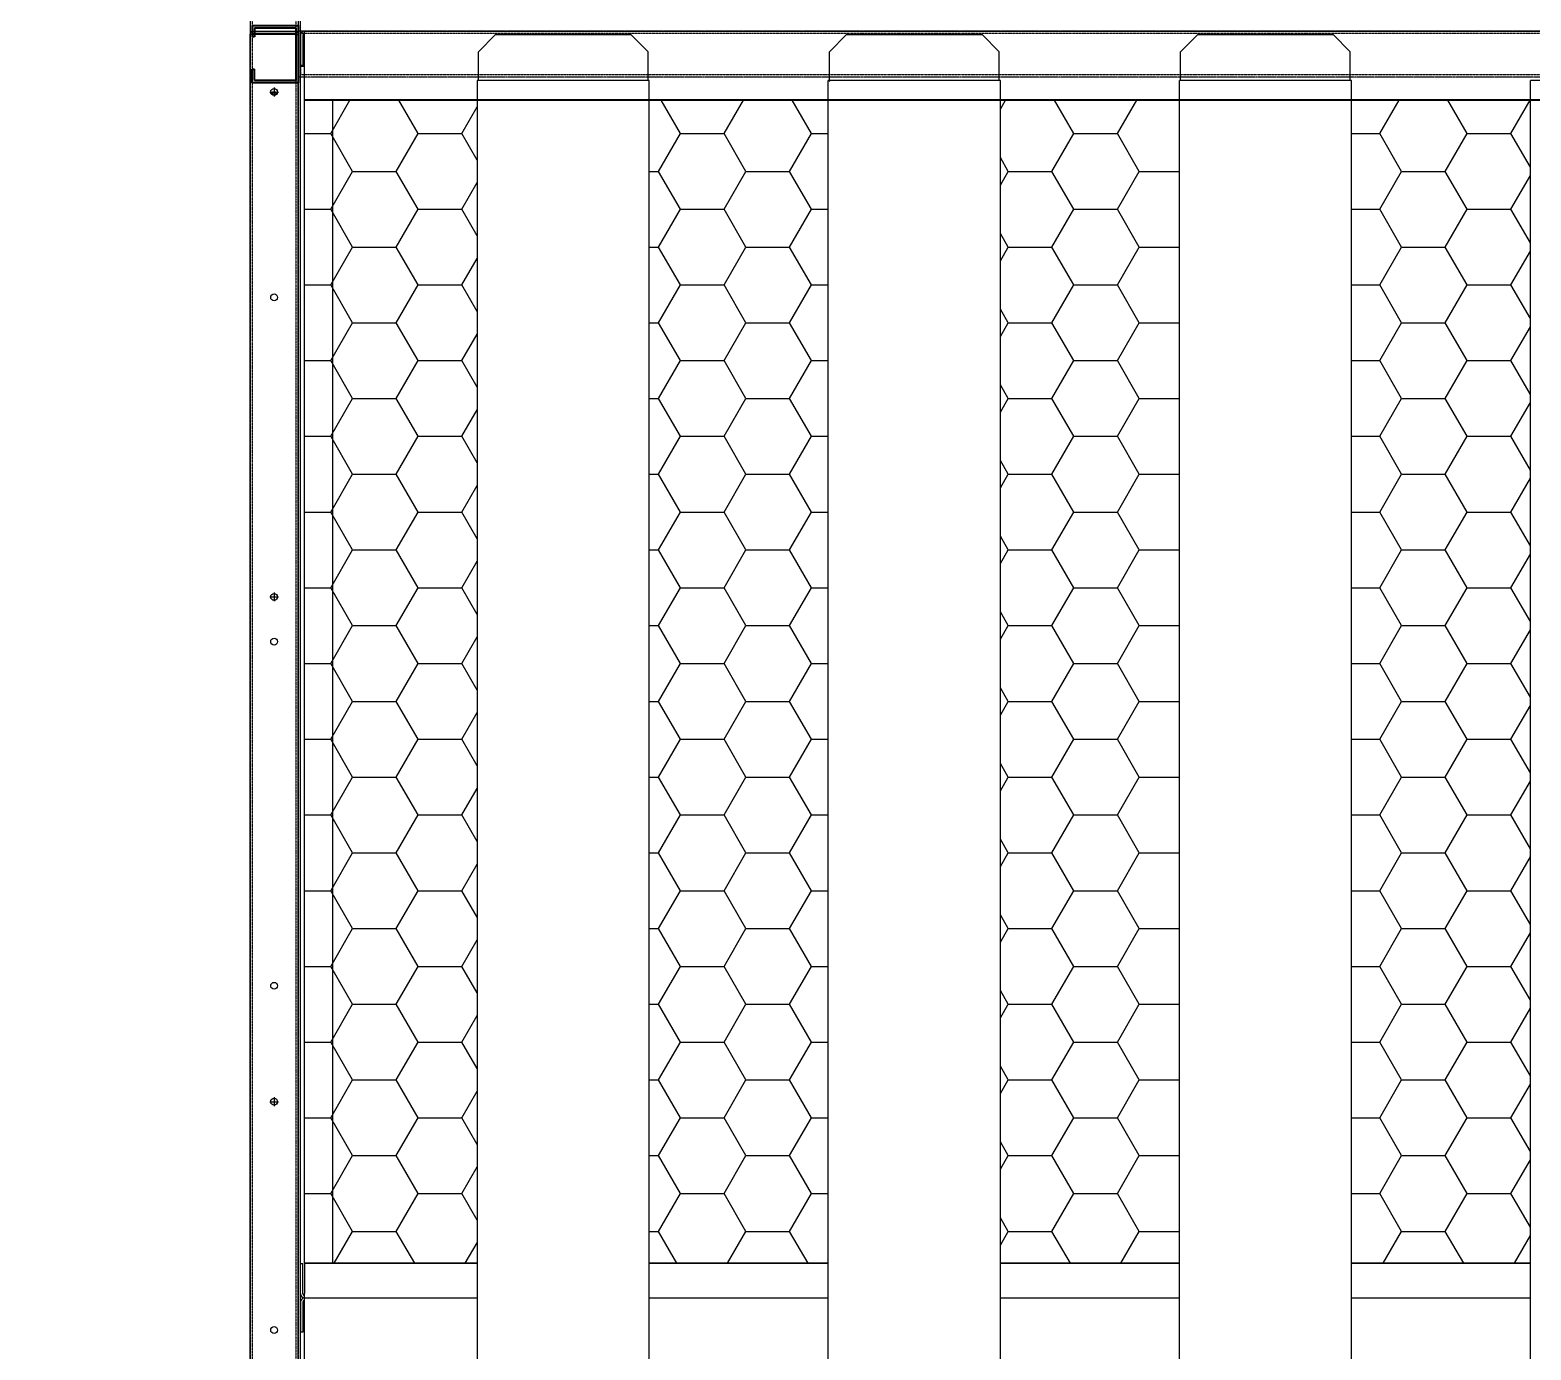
# Model space of a CAD drawing. Header units: millimetres. Extents: x -17070 to 42260, y -291348 to 33880.
# Drawn here: x 15645 to 16953, y 22326 to 23476 of the extents above; entities that cross this region are included whole.
import ezdxf

# ---------------------------------------------------------------- set-up
doc = ezdxf.new("R2010")
doc.units = ezdxf.units.MM
for name, pattern in [('CENTER', [2, 1.25, -0.25, 0.25, -0.25]), ('HIDDEN', [0.375, 0.25, -0.125]), ('HIDDENX2', [0.75, 0.5, -0.25])]:
    doc.linetypes.add(name, pattern=pattern)
doc.layers.add('center', color=1, linetype='CENTER')
doc.layers.add('HIDD', color=2, linetype='HIDDENX2')
doc.styles.get("Standard").update_dxf_attribs({"font": 'arial.ttf'})
doc.dimstyles.new('1.40', dxfattribs={"dimscale": 20, "dimtxt": 1.5, "dimasz": 1, "dimexe": 0.5, "dimexo": 0.5, "dimgap": 0.5, "dimtad": 1, "dimdec": 0, "dimzin": 0, "dimdsep": 46, "dimtxsty": 'Standard', "dimcen": 0, "dimclrd": 2, "dimclre": 2, "dimclrt": 3, "dimadec": 0, "dimazin": 0, "dimtfac": 1, "dimtdec": 0, "dimtmove": 0, "dimatfit": 0, "dimfxl": 1, "dimtolj": 1, "dimtzin": 0, "dimlwd": -1, "dimlwe": -1, "dimarcsym": 0})

# ---------------------------------------------------------------- blocks, each defined once
blk = doc.blocks.new('*D864')
at = {"color": 2, "transparency": 16777216}
for p, q in [((15736.6, 23867.4), (14893, 23867.4)), ((14903, 23747.4), (14903, 20787.4)), ((15736.6, 20667.4), (14893, 20667.4))]:
    blk.add_line(p, q, dxfattribs=at)
for points in [[(14883, 23747.4), (14923, 23747.4), (14903, 23867.4)], [(14883, 20787.4), (14923, 20787.4), (14903, 20667.4)]]:
    blk.add_solid(points, dxfattribs=at)
at = {"layer": 'Defpoints', "color": 0, "transparency": 16777216}
for p in [(15836.6, 23867.4), (14903, 20667.4), (15836.6, 20667.4)]:
    blk.add_point(p, dxfattribs=at)
at = {"color": 3, "lineweight": 5, "transparency": 16777216, "insert": (14771.5, 22267.4), "char_height": 140, "attachment_point": 5, "rotation": 90}
blk.add_mtext('\\A1;3200', dxfattribs=at)
blk = doc.blocks.new('435')
for p, q in [((-131382, 21088.8), (-131342, 21088.8)), ((-131382, 21088.8), (-131382, 21078.8)), ((-131380, 21078.8), (-131382, 21078.8)), ((-131380, 21086.8), (-131344, 21086.8)), ((-131380, 21086.8), (-131380, 21078.8)), ((-131344, 21086.8), (-131344, 21040.8)), ((-131342, 21088.8), (-131342, 21038.8)), ((-131342, 21088.8), (-131342, 21038.8)), ((-131382, 21038.8), (-131382, 21050.8)), ((-131382, 21050.8), (-131380, 21050.8)), ((-131380, 21040.8), (-131380, 21050.8)), ((-131342, 21038.8), (-131382, 21038.8)), ((-131344, 21040.8), (-131380, 21040.8))]:
    blk.add_line(p, q)
blk = doc.blocks.new('3')
at = {"color": 7, "lineweight": 20, "ltscale": 0.280701}
for p, q in [((15880.5, 23475.3), (15880.5, 23605.4)), ((15880.2, 23496.8), (15880.2, 21047.4)), ((15836.6, 23480.8), (15836.6, 23472.9)), ((15836.6, 21171.9), (15836.6, 23472.9)), ((15839.4, 23472.9), (15836.6, 23472.9)), ((15838.2, 23475.4), (15877, 23475.4)), ((15838.2, 23475.4), (15838.2, 23473.8)), ((15838.2, 23473.8), (15877, 23473.8)), ((15839.4, 23472.9), (15875.8, 23472.9)), ((15875.8, 23472.6), (15875.8, 23473.8)), ((15875.8, 23472.6), (15878.6, 23472.6)), ((15877, 23475.4), (15877, 23473.8)), ((15878.6, 23480.8), (15878.6, 23472.7)), ((15878.6, 21172.2), (15878.6, 23472.6)), ((15880.5, 23475.3), (15880.5, 23444.5)), ((15880.6, 23471.9), (15880.6, 23445.4)), ((15882.6, 23471.9), (15882.6, 23445.4)), ((15884.1, 23475.4), (19089.1, 23475.4)), ((15884.1, 23415.2), (15884.1, 23475.4)), ((15884.1, 23444.6), (15880.5, 23444.6)), ((15884.1, 23444.5), (15880.5, 23444.5)), ((15882.6, 23445.4), (15880.6, 23445.4)), ((15853.7, 23422.4), (15861.5, 23422.4)), ((15857.6, 23426.3), (15857.6, 23418.5)), ((19089.1, 23415.6), (15884.1, 23415.6)), ((19089.1, 23415.4), (15884.1, 23415.4)), ((19089.1, 23415.2), (15884.1, 23415.2)), ((15908.6, 23415.2), (15908.6, 22401.6)), ((15857.6, 22986.3), (15857.6, 22978.5)), ((15853.7, 22982.4), (15861.5, 22982.4)), ((15853.7, 22542.4), (15861.5, 22542.4)), ((15857.6, 22546.3), (15857.6, 22538.5)), ((15880.6, 22374.9), (15880.6, 22401.4)), ((15880.6, 22401.4), (15882.6, 22401.4)), ((15882.6, 22374.9), (15882.6, 22401.4)), ((15884.1, 22401.6), (15884.1, 22375.2)), ((15884.1, 22401.6), (16034.6, 22401.6)), ((15884.1, 22401.6), (16034.6, 22401.6)), ((16184.6, 22401.6), (16340.6, 22401.6)), ((16490.6, 22401.6), (16646.6, 22401.6)), ((16796.6, 22401.6), (16952.6, 22401.6)), ((15884.1, 22311.2), (15884.1, 22375.2)), ((15884.1, 22371.4), (16034.6, 22371.4)), ((16184.6, 22371.4), (16340.6, 22371.4)), ((16490.6, 22371.4), (16646.6, 22371.4)), ((16796.6, 22371.4), (16952.6, 22371.4)), ((15880.6, 22367.9), (15880.6, 22341.4)), ((15882.6, 22367.9), (15882.6, 22341.4)), ((15882.6, 22341.4), (15880.6, 22341.4))]:
    blk.add_line(p, q, dxfattribs=at)
at = {"lineweight": 20}
for p, q in [((15878.6, 21227.4), (15878.6, 23475.4)), ((16035.6, 23457.4), (16050.6, 23472.4)), ((16050.6, 23472.4), (16168.6, 23472.4)), ((16183.6, 23457.4), (16168.6, 23472.4)), ((16341.6, 23457.4), (16356.6, 23472.4)), ((16356.6, 23472.4), (16474.6, 23472.4)), ((16489.6, 23457.4), (16474.6, 23472.4)), ((16647.6, 23457.4), (16662.6, 23472.4)), ((16662.6, 23472.4), (16780.6, 23472.4)), ((16795.6, 23457.4), (16780.6, 23472.4)), ((16035.6, 23432.4), (16035.6, 23457.4)), ((16183.6, 23432.4), (16183.6, 23457.4)), ((16341.6, 23432.4), (16341.6, 23457.4)), ((16489.6, 23432.4), (16489.6, 23457.4)), ((16647.6, 23432.4), (16647.6, 23457.4)), ((16795.6, 23432.4), (16795.6, 23457.4)), ((16340.6, 21236.4), (16340.6, 23432.4)), ((16490.6, 23432.4), (16340.6, 23432.4)), ((16490.6, 21236.4), (16490.6, 23432.4)), ((16646.6, 21236.4), (16646.6, 23432.4)), ((16796.6, 23432.4), (16646.6, 23432.4)), ((16796.6, 21236.4), (16796.6, 23432.4)), ((16952.6, 21236.4), (16952.6, 23432.4)), ((17102.6, 23432.4), (16952.6, 23432.4))]:
    blk.add_line(p, q, dxfattribs=at)
at = {"color": 5, "lineweight": 20}
blk.add_line((16341.5, 23431.7), (16342.2, 23432.4), dxfattribs=at)
at = {"color": 7, "linetype": 'Continuous', "lineweight": 20}
for p, q in [((15906.9, 23386.2), (15923.7, 23415.4)), ((15983.1, 23386.2), (15966.3, 23415.4)), ((16021.2, 23386.2), (16034.6, 23409.4)), ((16037.9, 23415.2), (16038, 23415.4)), ((16211.7, 23386.2), (16194.9, 23415.4)), ((16249.8, 23386.2), (16266.6, 23415.4)), ((16326, 23386.2), (16309.2, 23415.4)), ((16490.6, 23407.3), (16495.2, 23415.4)), ((16554.6, 23386.2), (16537.8, 23415.4)), ((16592.7, 23386.2), (16609.5, 23415.4)), ((16766.5, 23415.2), (16766.4, 23415.4)), ((16821.3, 23386.2), (16838.1, 23415.4)), ((16897.5, 23386.2), (16880.7, 23415.4)), ((16935.6, 23386.2), (16952.4, 23415.4)), ((15884.1, 23386.2), (15906.9, 23386.2)), ((15925.9, 23353.2), (15906.9, 23386.2)), ((15964, 23353.2), (15983.1, 23386.2)), ((15983.1, 23386.2), (16021.2, 23386.2)), ((16034.6, 23363.1), (16021.2, 23386.2)), ((16192.6, 23353.2), (16211.7, 23386.2)), ((16211.7, 23386.2), (16249.8, 23386.2)), ((16268.8, 23353.2), (16249.8, 23386.2)), ((16306.9, 23353.2), (16326, 23386.2)), ((16326, 23386.2), (16340.6, 23386.2)), ((16535.5, 23353.2), (16554.6, 23386.2)), ((16554.6, 23386.2), (16592.7, 23386.2)), ((16611.7, 23353.2), (16592.7, 23386.2)), ((16796.6, 23386.2), (16821.3, 23386.2)), ((16840.3, 23353.2), (16821.3, 23386.2)), ((16878.4, 23353.2), (16897.5, 23386.2)), ((16897.5, 23386.2), (16935.6, 23386.2)), ((16952.6, 23356.8), (16935.6, 23386.2)), ((15906.9, 23320.3), (15925.9, 23353.2)), ((15925.9, 23353.2), (15964, 23353.2)), ((15983.1, 23320.2), (15964, 23353.2)), ((16184.6, 23353.2), (16192.6, 23353.2)), ((16211.7, 23320.2), (16192.6, 23353.2)), ((16249.8, 23320.3), (16268.8, 23353.2)), ((16268.8, 23353.2), (16306.9, 23353.2)), ((16326, 23320.2), (16306.9, 23353.2)), ((16497.4, 23353.2), (16490.6, 23365.2)), ((16490.6, 23341.3), (16497.4, 23353.2)), ((16497.4, 23353.2), (16535.5, 23353.2)), ((16554.6, 23320.2), (16535.5, 23353.2)), ((16592.7, 23320.3), (16611.7, 23353.2)), ((16611.7, 23353.2), (16646.6, 23353.2)), ((16821.3, 23320.3), (16840.3, 23353.2)), ((16840.3, 23353.2), (16878.4, 23353.2)), ((16897.5, 23320.2), (16878.4, 23353.2)), ((16021.2, 23320.3), (16034.6, 23343.4)), ((16935.6, 23320.3), (16952.6, 23349.7)), ((15884.1, 23320.2), (15906.9, 23320.2)), ((15925.9, 23287.3), (15906.9, 23320.2)), ((15964, 23287.3), (15983.1, 23320.3)), ((15983.1, 23320.2), (16021.2, 23320.2)), ((16034.6, 23297.1), (16021.2, 23320.2)), ((16192.6, 23287.3), (16211.7, 23320.3)), ((16211.7, 23320.2), (16249.8, 23320.2)), ((16268.8, 23287.3), (16249.8, 23320.2)), ((16306.9, 23287.3), (16326, 23320.3)), ((16326, 23320.2), (16340.6, 23320.2)), ((16535.5, 23287.3), (16554.6, 23320.3)), ((16554.6, 23320.2), (16592.7, 23320.2)), ((16611.7, 23287.3), (16592.7, 23320.2)), ((16796.6, 23320.2), (16821.3, 23320.2)), ((16840.3, 23287.3), (16821.3, 23320.2)), ((16878.4, 23287.3), (16897.5, 23320.3)), ((16897.5, 23320.2), (16935.6, 23320.2)), ((16952.6, 23290.8), (16935.6, 23320.2)), ((15906.9, 23254.3), (15925.9, 23287.3)), ((15925.9, 23287.3), (15964, 23287.3)), ((15983.1, 23254.3), (15964, 23287.3)), ((16184.6, 23287.3), (16192.6, 23287.3)), ((16211.7, 23254.3), (16192.6, 23287.3)), ((16249.8, 23254.3), (16268.8, 23287.3)), ((16268.8, 23287.3), (16306.9, 23287.3)), ((16326, 23254.3), (16306.9, 23287.3)), ((16497.4, 23287.3), (16490.6, 23299.2)), ((16490.6, 23275.3), (16497.4, 23287.3)), ((16497.4, 23287.3), (16535.5, 23287.3)), ((16554.6, 23254.3), (16535.5, 23287.3)), ((16592.7, 23254.3), (16611.7, 23287.3)), ((16611.7, 23287.3), (16646.6, 23287.3)), ((16821.3, 23254.3), (16840.3, 23287.3)), ((16840.3, 23287.3), (16878.4, 23287.3)), ((16897.5, 23254.3), (16878.4, 23287.3)), ((16021.2, 23254.3), (16034.6, 23277.4)), ((16935.6, 23254.3), (16952.6, 23283.7)), ((15884.1, 23254.3), (15906.9, 23254.3)), ((15925.9, 23221.3), (15906.9, 23254.3)), ((15964, 23221.3), (15983.1, 23254.3)), ((15983.1, 23254.3), (16021.2, 23254.3)), ((16034.6, 23231.1), (16021.2, 23254.3)), ((16192.6, 23221.3), (16211.7, 23254.3)), ((16211.7, 23254.3), (16249.8, 23254.3)), ((16268.8, 23221.3), (16249.8, 23254.3)), ((16306.9, 23221.3), (16326, 23254.3)), ((16326, 23254.3), (16340.6, 23254.3)), ((16535.5, 23221.3), (16554.6, 23254.3)), ((16554.6, 23254.3), (16592.7, 23254.3)), ((16611.7, 23221.3), (16592.7, 23254.3)), ((16796.6, 23254.3), (16821.3, 23254.3)), ((16840.3, 23221.3), (16821.3, 23254.3)), ((16878.4, 23221.3), (16897.5, 23254.3)), ((16897.5, 23254.3), (16935.6, 23254.3)), ((16952.6, 23224.9), (16935.6, 23254.3)), ((16497.4, 23221.3), (16490.6, 23233.2)), ((15906.9, 23188.3), (15925.9, 23221.3)), ((15925.9, 23221.3), (15964, 23221.3)), ((15983.1, 23188.3), (15964, 23221.3)), ((16021.2, 23188.3), (16034.6, 23211.4)), ((16184.6, 23221.3), (16192.6, 23221.3)), ((16211.7, 23188.3), (16192.6, 23221.3)), ((16249.8, 23188.3), (16268.8, 23221.3)), ((16268.8, 23221.3), (16306.9, 23221.3)), ((16326, 23188.3), (16306.9, 23221.3)), ((16490.6, 23209.4), (16497.4, 23221.3)), ((16497.4, 23221.3), (16535.5, 23221.3)), ((16554.6, 23188.3), (16535.5, 23221.3)), ((16592.7, 23188.3), (16611.7, 23221.3)), ((16611.7, 23221.3), (16646.6, 23221.3)), ((16821.3, 23188.3), (16840.3, 23221.3)), ((16840.3, 23221.3), (16878.4, 23221.3)), ((16897.5, 23188.3), (16878.4, 23221.3)), ((16935.6, 23188.3), (16952.6, 23217.7)), ((15884.1, 23188.3), (15906.9, 23188.3)), ((15925.9, 23155.3), (15906.9, 23188.3)), ((15964, 23155.3), (15983.1, 23188.3)), ((15983.1, 23188.3), (16021.2, 23188.3)), ((16034.6, 23165.1), (16021.2, 23188.3)), ((16192.6, 23155.3), (16211.7, 23188.3)), ((16211.7, 23188.3), (16249.8, 23188.3)), ((16268.8, 23155.3), (16249.8, 23188.3)), ((16306.9, 23155.3), (16326, 23188.3)), ((16326, 23188.3), (16340.6, 23188.3)), ((16535.5, 23155.3), (16554.6, 23188.3)), ((16554.6, 23188.3), (16592.7, 23188.3)), ((16611.7, 23155.3), (16592.7, 23188.3)), ((16796.6, 23188.3), (16821.3, 23188.3)), ((16840.3, 23155.3), (16821.3, 23188.3)), ((16878.4, 23155.3), (16897.5, 23188.3)), ((16897.5, 23188.3), (16935.6, 23188.3)), ((16952.6, 23158.9), (16935.6, 23188.3)), ((16497.4, 23155.3), (16490.6, 23167.2)), ((15906.9, 23122.3), (15925.9, 23155.3)), ((15925.9, 23155.3), (15964, 23155.3)), ((15983.1, 23122.3), (15964, 23155.3)), ((16021.2, 23122.3), (16034.6, 23145.4)), ((16184.6, 23155.3), (16192.6, 23155.3)), ((16211.7, 23122.3), (16192.6, 23155.3)), ((16249.8, 23122.3), (16268.8, 23155.3)), ((16268.8, 23155.3), (16306.9, 23155.3)), ((16326, 23122.3), (16306.9, 23155.3)), ((16490.6, 23143.4), (16497.4, 23155.3)), ((16497.4, 23155.3), (16535.5, 23155.3)), ((16554.6, 23122.3), (16535.5, 23155.3)), ((16592.7, 23122.3), (16611.7, 23155.3)), ((16611.7, 23155.3), (16646.6, 23155.3)), ((16821.3, 23122.3), (16840.3, 23155.3)), ((16840.3, 23155.3), (16878.4, 23155.3)), ((16897.5, 23122.3), (16878.4, 23155.3)), ((16935.6, 23122.3), (16952.6, 23151.7)), ((15884.1, 23122.3), (15906.9, 23122.3)), ((15925.9, 23089.3), (15906.9, 23122.3)), ((15964, 23089.3), (15983.1, 23122.3)), ((15983.1, 23122.3), (16021.2, 23122.3)), ((16034.6, 23099.1), (16021.2, 23122.3)), ((16192.6, 23089.3), (16211.7, 23122.3)), ((16211.7, 23122.3), (16249.8, 23122.3)), ((16268.8, 23089.3), (16249.8, 23122.3)), ((16306.9, 23089.3), (16326, 23122.3)), ((16326, 23122.3), (16340.6, 23122.3)), ((16535.5, 23089.3), (16554.6, 23122.3)), ((16554.6, 23122.3), (16592.7, 23122.3)), ((16611.7, 23089.3), (16592.7, 23122.3)), ((16796.6, 23122.3), (16821.3, 23122.3)), ((16840.3, 23089.3), (16821.3, 23122.3)), ((16878.4, 23089.3), (16897.5, 23122.3)), ((16897.5, 23122.3), (16935.6, 23122.3)), ((16952.6, 23092.9), (16935.6, 23122.3)), ((16497.4, 23089.3), (16490.6, 23101.2)), ((15906.9, 23056.3), (15925.9, 23089.3)), ((15925.9, 23089.3), (15964, 23089.3)), ((15983.1, 23056.3), (15964, 23089.3)), ((16021.2, 23056.3), (16034.6, 23079.5)), ((16184.6, 23089.3), (16192.6, 23089.3)), ((16211.7, 23056.3), (16192.6, 23089.3)), ((16249.8, 23056.3), (16268.8, 23089.3)), ((16268.8, 23089.3), (16306.9, 23089.3)), ((16326, 23056.3), (16306.9, 23089.3)), ((16490.6, 23077.4), (16497.4, 23089.3)), ((16497.4, 23089.3), (16535.5, 23089.3)), ((16554.6, 23056.3), (16535.5, 23089.3)), ((16592.7, 23056.3), (16611.7, 23089.3)), ((16611.7, 23089.3), (16646.6, 23089.3)), ((16821.3, 23056.3), (16840.3, 23089.3)), ((16840.3, 23089.3), (16878.4, 23089.3)), ((16897.5, 23056.3), (16878.4, 23089.3)), ((16935.6, 23056.3), (16952.6, 23085.7)), ((15884.1, 23056.3), (15906.9, 23056.3)), ((15925.9, 23023.3), (15906.9, 23056.3)), ((15964, 23023.3), (15983.1, 23056.3)), ((15983.1, 23056.3), (16021.2, 23056.3)), ((16034.6, 23033.1), (16021.2, 23056.3)), ((16192.6, 23023.3), (16211.7, 23056.3)), ((16211.7, 23056.3), (16249.8, 23056.3)), ((16268.8, 23023.3), (16249.8, 23056.3)), ((16306.9, 23023.3), (16326, 23056.3)), ((16326, 23056.3), (16340.6, 23056.3)), ((16535.5, 23023.3), (16554.6, 23056.3)), ((16554.6, 23056.3), (16592.7, 23056.3)), ((16611.7, 23023.3), (16592.7, 23056.3)), ((16796.6, 23056.3), (16821.3, 23056.3)), ((16840.3, 23023.3), (16821.3, 23056.3)), ((16878.4, 23023.3), (16897.5, 23056.3)), ((16897.5, 23056.3), (16935.6, 23056.3)), ((16952.6, 23026.9), (16935.6, 23056.3)), ((16497.4, 23023.3), (16490.6, 23035.2)), ((15906.9, 22990.3), (15925.9, 23023.3)), ((15925.9, 23023.3), (15964, 23023.3)), ((15983.1, 22990.3), (15964, 23023.3)), ((16021.2, 22990.3), (16034.6, 23013.5)), ((16184.6, 23023.3), (16192.6, 23023.3)), ((16211.7, 22990.3), (16192.6, 23023.3)), ((16249.8, 22990.3), (16268.8, 23023.3)), ((16268.8, 23023.3), (16306.9, 23023.3)), ((16326, 22990.3), (16306.9, 23023.3)), ((16490.6, 23011.4), (16497.4, 23023.3)), ((16497.4, 23023.3), (16535.5, 23023.3)), ((16554.6, 22990.3), (16535.5, 23023.3)), ((16592.7, 22990.3), (16611.7, 23023.3)), ((16611.7, 23023.3), (16646.6, 23023.3)), ((16821.3, 22990.3), (16840.3, 23023.3)), ((16840.3, 23023.3), (16878.4, 23023.3)), ((16897.5, 22990.3), (16878.4, 23023.3)), ((16935.6, 22990.3), (16952.6, 23019.7)), ((15884.1, 22990.3), (15906.9, 22990.3)), ((15925.9, 22957.3), (15906.9, 22990.3)), ((15964, 22957.3), (15983.1, 22990.3)), ((15983.1, 22990.3), (16021.2, 22990.3)), ((16034.6, 22967.1), (16021.2, 22990.3)), ((16192.6, 22957.3), (16211.7, 22990.3)), ((16211.7, 22990.3), (16249.8, 22990.3)), ((16268.8, 22957.3), (16249.8, 22990.3)), ((16306.9, 22957.3), (16326, 22990.3)), ((16326, 22990.3), (16340.6, 22990.3)), ((16535.5, 22957.3), (16554.6, 22990.3)), ((16554.6, 22990.3), (16592.7, 22990.3)), ((16611.7, 22957.3), (16592.7, 22990.3)), ((16796.6, 22990.3), (16821.3, 22990.3)), ((16840.3, 22957.3), (16821.3, 22990.3)), ((16878.4, 22957.3), (16897.5, 22990.3)), ((16897.5, 22990.3), (16935.6, 22990.3)), ((16952.6, 22960.9), (16935.6, 22990.3)), ((16497.4, 22957.3), (16490.6, 22969.2)), ((15906.9, 22924.3), (15925.9, 22957.3)), ((15925.9, 22957.3), (15964, 22957.3)), ((15983.1, 22924.3), (15964, 22957.3)), ((16021.2, 22924.3), (16034.6, 22947.5)), ((16184.6, 22957.3), (16192.6, 22957.3)), ((16211.7, 22924.3), (16192.6, 22957.3)), ((16249.8, 22924.3), (16268.8, 22957.3)), ((16268.8, 22957.3), (16306.9, 22957.3)), ((16326, 22924.3), (16306.9, 22957.3)), ((16490.6, 22945.4), (16497.4, 22957.3)), ((16497.4, 22957.3), (16535.5, 22957.3)), ((16554.6, 22924.3), (16535.5, 22957.3)), ((16592.7, 22924.3), (16611.7, 22957.3)), ((16611.7, 22957.3), (16646.6, 22957.3)), ((16821.3, 22924.3), (16840.3, 22957.3)), ((16840.3, 22957.3), (16878.4, 22957.3)), ((16897.5, 22924.3), (16878.4, 22957.3)), ((16935.6, 22924.3), (16952.6, 22953.7)), ((15884.1, 22924.3), (15906.9, 22924.3)), ((15925.9, 22891.3), (15906.9, 22924.3)), ((15964, 22891.3), (15983.1, 22924.3)), ((15983.1, 22924.3), (16021.2, 22924.3)), ((16034.6, 22901.1), (16021.2, 22924.3)), ((16192.6, 22891.3), (16211.7, 22924.3)), ((16211.7, 22924.3), (16249.8, 22924.3)), ((16268.8, 22891.3), (16249.8, 22924.3)), ((16306.9, 22891.3), (16326, 22924.3)), ((16326, 22924.3), (16340.6, 22924.3)), ((16535.5, 22891.3), (16554.6, 22924.3)), ((16554.6, 22924.3), (16592.7, 22924.3)), ((16611.7, 22891.3), (16592.7, 22924.3)), ((16796.6, 22924.3), (16821.3, 22924.3)), ((16840.3, 22891.3), (16821.3, 22924.3)), ((16878.4, 22891.3), (16897.5, 22924.3)), ((16897.5, 22924.3), (16935.6, 22924.3)), ((16952.6, 22894.9), (16935.6, 22924.3)), ((16497.4, 22891.3), (16490.6, 22903.2)), ((15906.9, 22858.3), (15925.9, 22891.3)), ((15925.9, 22891.3), (15964, 22891.3)), ((15983.1, 22858.3), (15964, 22891.3)), ((16184.6, 22891.3), (16192.6, 22891.3)), ((16211.7, 22858.3), (16192.6, 22891.3)), ((16249.8, 22858.3), (16268.8, 22891.3)), ((16268.8, 22891.3), (16306.9, 22891.3)), ((16326, 22858.3), (16306.9, 22891.3)), ((16490.6, 22879.4), (16497.4, 22891.3)), ((16497.4, 22891.3), (16535.5, 22891.3)), ((16554.6, 22858.3), (16535.5, 22891.3)), ((16592.7, 22858.3), (16611.7, 22891.3)), ((16611.7, 22891.3), (16646.6, 22891.3)), ((16821.3, 22858.3), (16840.3, 22891.3)), ((16840.3, 22891.3), (16878.4, 22891.3)), ((16897.5, 22858.3), (16878.4, 22891.3)), ((16935.6, 22858.3), (16952.6, 22887.7)), ((16021.2, 22858.3), (16034.6, 22881.5)), ((15884.1, 22858.3), (15906.9, 22858.3)), ((15925.9, 22825.3), (15906.9, 22858.3)), ((15964, 22825.3), (15983.1, 22858.3)), ((15983.1, 22858.3), (16021.2, 22858.3)), ((16034.6, 22835.1), (16021.2, 22858.3)), ((16192.6, 22825.3), (16211.7, 22858.3)), ((16211.7, 22858.3), (16249.8, 22858.3)), ((16268.8, 22825.3), (16249.8, 22858.3)), ((16306.9, 22825.3), (16326, 22858.3)), ((16326, 22858.3), (16340.6, 22858.3)), ((16535.5, 22825.3), (16554.6, 22858.3)), ((16554.6, 22858.3), (16592.7, 22858.3)), ((16611.7, 22825.3), (16592.7, 22858.3)), ((16796.6, 22858.3), (16821.3, 22858.3)), ((16840.3, 22825.3), (16821.3, 22858.3)), ((16878.4, 22825.3), (16897.5, 22858.3)), ((16897.5, 22858.3), (16935.6, 22858.3)), ((16952.6, 22828.9), (16935.6, 22858.3)), ((16497.4, 22825.3), (16490.6, 22837.2)), ((15906.9, 22792.3), (15925.9, 22825.3)), ((15925.9, 22825.3), (15964, 22825.3)), ((15983.1, 22792.3), (15964, 22825.3)), ((16184.6, 22825.3), (16192.6, 22825.3)), ((16211.7, 22792.3), (16192.6, 22825.3)), ((16249.8, 22792.3), (16268.8, 22825.3)), ((16268.8, 22825.3), (16306.9, 22825.3)), ((16326, 22792.3), (16306.9, 22825.3)), ((16490.6, 22813.4), (16497.4, 22825.3)), ((16497.4, 22825.3), (16535.5, 22825.3)), ((16554.6, 22792.3), (16535.5, 22825.3)), ((16592.7, 22792.3), (16611.7, 22825.3)), ((16611.7, 22825.3), (16646.6, 22825.3)), ((16821.3, 22792.3), (16840.3, 22825.3)), ((16840.3, 22825.3), (16878.4, 22825.3)), ((16897.5, 22792.3), (16878.4, 22825.3)), ((16935.6, 22792.3), (16952.6, 22821.7)), ((16021.2, 22792.3), (16034.6, 22815.5)), ((15884.1, 22792.3), (15906.9, 22792.3)), ((15925.9, 22759.3), (15906.9, 22792.3)), ((15964, 22759.3), (15983.1, 22792.3)), ((15983.1, 22792.3), (16021.2, 22792.3)), ((16034.6, 22769.2), (16021.2, 22792.3)), ((16192.6, 22759.3), (16211.7, 22792.3)), ((16211.7, 22792.3), (16249.8, 22792.3)), ((16268.8, 22759.3), (16249.8, 22792.3)), ((16306.9, 22759.3), (16326, 22792.3)), ((16326, 22792.3), (16340.6, 22792.3)), ((16535.5, 22759.3), (16554.6, 22792.3)), ((16554.6, 22792.3), (16592.7, 22792.3)), ((16611.7, 22759.3), (16592.7, 22792.3)), ((16796.6, 22792.3), (16821.3, 22792.3)), ((16840.3, 22759.3), (16821.3, 22792.3)), ((16878.4, 22759.3), (16897.5, 22792.3)), ((16897.5, 22792.3), (16935.6, 22792.3)), ((16952.6, 22762.9), (16935.6, 22792.3)), ((16497.4, 22759.3), (16490.6, 22771.2)), ((15906.9, 22726.3), (15925.9, 22759.3)), ((15925.9, 22759.3), (15964, 22759.3)), ((15983.1, 22726.3), (15964, 22759.3)), ((16184.6, 22759.3), (16192.6, 22759.3)), ((16211.7, 22726.3), (16192.6, 22759.3)), ((16249.8, 22726.3), (16268.8, 22759.3)), ((16268.8, 22759.3), (16306.9, 22759.3)), ((16326, 22726.3), (16306.9, 22759.3)), ((16490.6, 22747.4), (16497.4, 22759.3)), ((16497.4, 22759.3), (16535.5, 22759.3)), ((16554.6, 22726.3), (16535.5, 22759.3)), ((16592.7, 22726.3), (16611.7, 22759.3)), ((16611.7, 22759.3), (16646.6, 22759.3)), ((16821.3, 22726.3), (16840.3, 22759.3)), ((16840.3, 22759.3), (16878.4, 22759.3)), ((16897.5, 22726.3), (16878.4, 22759.3)), ((16935.6, 22726.3), (16952.6, 22755.7)), ((16021.2, 22726.3), (16034.6, 22749.5)), ((15884.1, 22726.3), (15906.9, 22726.3)), ((15925.9, 22693.3), (15906.9, 22726.3)), ((15964, 22693.3), (15983.1, 22726.3)), ((15983.1, 22726.3), (16021.2, 22726.3)), ((16034.6, 22703.2), (16021.2, 22726.3)), ((16192.6, 22693.3), (16211.7, 22726.3)), ((16211.7, 22726.3), (16249.8, 22726.3)), ((16268.8, 22693.3), (16249.8, 22726.3)), ((16306.9, 22693.3), (16326, 22726.3)), ((16326, 22726.3), (16340.6, 22726.3)), ((16535.5, 22693.3), (16554.6, 22726.3)), ((16554.6, 22726.3), (16592.7, 22726.3)), ((16611.7, 22693.3), (16592.7, 22726.3)), ((16796.6, 22726.3), (16821.3, 22726.3)), ((16840.3, 22693.3), (16821.3, 22726.3)), ((16878.4, 22693.3), (16897.5, 22726.3)), ((16897.5, 22726.3), (16935.6, 22726.3)), ((16952.6, 22696.9), (16935.6, 22726.3)), ((16497.4, 22693.3), (16490.6, 22705.2)), ((15906.9, 22660.3), (15925.9, 22693.3)), ((15925.9, 22693.3), (15964, 22693.3)), ((15983.1, 22660.3), (15964, 22693.3)), ((16184.6, 22693.3), (16192.6, 22693.3)), ((16211.7, 22660.3), (16192.6, 22693.3)), ((16249.8, 22660.3), (16268.8, 22693.3)), ((16268.8, 22693.3), (16306.9, 22693.3)), ((16326, 22660.3), (16306.9, 22693.3)), ((16490.6, 22681.4), (16497.4, 22693.3)), ((16497.4, 22693.3), (16535.5, 22693.3)), ((16554.6, 22660.3), (16535.5, 22693.3)), ((16592.7, 22660.3), (16611.7, 22693.3)), ((16611.7, 22693.3), (16646.6, 22693.3)), ((16821.3, 22660.3), (16840.3, 22693.3)), ((16840.3, 22693.3), (16878.4, 22693.3)), ((16897.5, 22660.3), (16878.4, 22693.3)), ((16935.6, 22660.3), (16952.6, 22689.7)), ((16021.2, 22660.3), (16034.6, 22683.5)), ((15884.1, 22660.3), (15906.9, 22660.3)), ((15925.9, 22627.3), (15906.9, 22660.3)), ((15964, 22627.3), (15983.1, 22660.3)), ((15983.1, 22660.3), (16021.2, 22660.3)), ((16034.6, 22637.2), (16021.2, 22660.3)), ((16192.6, 22627.3), (16211.7, 22660.3)), ((16211.7, 22660.3), (16249.8, 22660.3)), ((16268.8, 22627.3), (16249.8, 22660.3)), ((16306.9, 22627.3), (16326, 22660.3)), ((16326, 22660.3), (16340.6, 22660.3)), ((16535.5, 22627.3), (16554.6, 22660.3)), ((16554.6, 22660.3), (16592.7, 22660.3)), ((16611.7, 22627.3), (16592.7, 22660.3)), ((16796.6, 22660.3), (16821.3, 22660.3)), ((16840.3, 22627.3), (16821.3, 22660.3)), ((16878.4, 22627.3), (16897.5, 22660.3)), ((16897.5, 22660.3), (16935.6, 22660.3)), ((16952.6, 22630.9), (16935.6, 22660.3)), ((16497.4, 22627.3), (16490.6, 22639.2)), ((15906.9, 22594.3), (15925.9, 22627.3)), ((15925.9, 22627.3), (15964, 22627.3)), ((15983.1, 22594.3), (15964, 22627.3)), ((16184.6, 22627.3), (16192.6, 22627.3)), ((16211.7, 22594.3), (16192.6, 22627.3)), ((16249.8, 22594.3), (16268.8, 22627.3)), ((16268.8, 22627.3), (16306.9, 22627.3)), ((16326, 22594.3), (16306.9, 22627.3)), ((16490.6, 22615.4), (16497.4, 22627.3)), ((16497.4, 22627.3), (16535.5, 22627.3)), ((16554.6, 22594.3), (16535.5, 22627.3)), ((16592.7, 22594.3), (16611.7, 22627.3)), ((16611.7, 22627.3), (16646.6, 22627.3)), ((16821.3, 22594.3), (16840.3, 22627.3)), ((16840.3, 22627.3), (16878.4, 22627.3)), ((16897.5, 22594.3), (16878.4, 22627.3)), ((16935.6, 22594.3), (16952.6, 22623.8)), ((16021.2, 22594.3), (16034.6, 22617.5)), ((15884.1, 22594.3), (15906.9, 22594.3)), ((15925.9, 22561.4), (15906.9, 22594.3)), ((15964, 22561.4), (15983.1, 22594.3)), ((15983.1, 22594.3), (16021.2, 22594.3)), ((16034.6, 22571.2), (16021.2, 22594.3)), ((16192.6, 22561.4), (16211.7, 22594.3)), ((16211.7, 22594.3), (16249.8, 22594.3)), ((16268.8, 22561.4), (16249.8, 22594.3)), ((16306.9, 22561.4), (16326, 22594.3)), ((16326, 22594.3), (16340.6, 22594.3)), ((16535.5, 22561.4), (16554.6, 22594.3)), ((16554.6, 22594.3), (16592.7, 22594.3)), ((16611.7, 22561.4), (16592.7, 22594.3)), ((16796.6, 22594.3), (16821.3, 22594.3)), ((16840.3, 22561.4), (16821.3, 22594.3)), ((16878.4, 22561.4), (16897.5, 22594.3)), ((16897.5, 22594.3), (16935.6, 22594.3)), ((16952.6, 22564.9), (16935.6, 22594.3)), ((16497.4, 22561.4), (16490.6, 22573.3)), ((15906.9, 22528.4), (15925.9, 22561.4)), ((15925.9, 22561.4), (15964, 22561.4)), ((15983.1, 22528.4), (15964, 22561.4)), ((16184.6, 22561.4), (16192.6, 22561.4)), ((16211.7, 22528.4), (16192.6, 22561.4)), ((16249.8, 22528.4), (16268.8, 22561.4)), ((16268.8, 22561.4), (16306.9, 22561.4)), ((16326, 22528.4), (16306.9, 22561.4)), ((16490.6, 22549.4), (16497.4, 22561.4)), ((16497.4, 22561.4), (16535.5, 22561.4)), ((16554.6, 22528.4), (16535.5, 22561.4)), ((16592.7, 22528.4), (16611.7, 22561.4)), ((16611.7, 22561.4), (16646.6, 22561.4)), ((16821.3, 22528.4), (16840.3, 22561.4)), ((16840.3, 22561.4), (16878.4, 22561.4)), ((16897.5, 22528.4), (16878.4, 22561.4)), ((16935.6, 22528.4), (16952.6, 22557.8)), ((16021.2, 22528.4), (16034.6, 22551.5)), ((15884.1, 22528.4), (15906.9, 22528.4)), ((15925.9, 22495.4), (15906.9, 22528.4)), ((15964, 22495.4), (15983.1, 22528.4)), ((15983.1, 22528.4), (16021.2, 22528.4)), ((16034.6, 22505.2), (16021.2, 22528.4)), ((16192.6, 22495.4), (16211.7, 22528.4)), ((16211.7, 22528.4), (16249.8, 22528.4)), ((16268.8, 22495.4), (16249.8, 22528.4)), ((16306.9, 22495.4), (16326, 22528.4)), ((16326, 22528.4), (16340.6, 22528.4)), ((16535.5, 22495.4), (16554.6, 22528.4)), ((16554.6, 22528.4), (16592.7, 22528.4)), ((16611.7, 22495.4), (16592.7, 22528.4)), ((16796.6, 22528.4), (16821.3, 22528.4)), ((16840.3, 22495.4), (16821.3, 22528.4)), ((16878.4, 22495.4), (16897.5, 22528.4)), ((16897.5, 22528.4), (16935.6, 22528.4)), ((16952.6, 22499), (16935.6, 22528.4)), ((16497.4, 22495.4), (16490.6, 22507.3)), ((15906.9, 22462.4), (15925.9, 22495.4)), ((15925.9, 22495.4), (15964, 22495.4)), ((15983.1, 22462.4), (15964, 22495.4)), ((16184.6, 22495.4), (16192.6, 22495.4)), ((16211.7, 22462.4), (16192.6, 22495.4)), ((16249.8, 22462.4), (16268.8, 22495.4)), ((16268.8, 22495.4), (16306.9, 22495.4)), ((16326, 22462.4), (16306.9, 22495.4)), ((16490.6, 22483.5), (16497.4, 22495.4)), ((16497.4, 22495.4), (16535.5, 22495.4)), ((16554.6, 22462.4), (16535.5, 22495.4)), ((16592.7, 22462.4), (16611.7, 22495.4)), ((16611.7, 22495.4), (16646.6, 22495.4)), ((16821.3, 22462.4), (16840.3, 22495.4)), ((16840.3, 22495.4), (16878.4, 22495.4)), ((16897.5, 22462.4), (16878.4, 22495.4)), ((16935.6, 22462.4), (16952.6, 22491.8)), ((16021.2, 22462.4), (16034.6, 22485.5)), ((15884.1, 22462.4), (15906.9, 22462.4)), ((15925.9, 22429.4), (15906.9, 22462.4)), ((15964, 22429.4), (15983.1, 22462.4)), ((15983.1, 22462.4), (16021.2, 22462.4)), ((16034.6, 22439.2), (16021.2, 22462.4)), ((16192.6, 22429.4), (16211.7, 22462.4)), ((16211.7, 22462.4), (16249.8, 22462.4)), ((16268.8, 22429.4), (16249.8, 22462.4)), ((16306.9, 22429.4), (16326, 22462.4)), ((16326, 22462.4), (16340.6, 22462.4)), ((16535.5, 22429.4), (16554.6, 22462.4)), ((16554.6, 22462.4), (16592.7, 22462.4)), ((16611.7, 22429.4), (16592.7, 22462.4)), ((16796.6, 22462.4), (16821.3, 22462.4)), ((16840.3, 22429.4), (16821.3, 22462.4)), ((16878.4, 22429.4), (16897.5, 22462.4)), ((16897.5, 22462.4), (16935.6, 22462.4)), ((16952.6, 22433), (16935.6, 22462.4)), ((16497.4, 22429.4), (16490.6, 22441.3)), ((15909.9, 22401.6), (15925.9, 22429.4)), ((15925.9, 22429.4), (15964, 22429.4)), ((15980.1, 22401.6), (15964, 22429.4)), ((16184.6, 22429.4), (16192.6, 22429.4)), ((16208.7, 22401.6), (16192.6, 22429.4)), ((16252.8, 22401.6), (16268.8, 22429.4)), ((16268.8, 22429.4), (16306.9, 22429.4)), ((16323, 22401.6), (16306.9, 22429.4)), ((16490.6, 22417.5), (16497.4, 22429.4)), ((16497.4, 22429.4), (16535.5, 22429.4)), ((16551.6, 22401.6), (16535.5, 22429.4)), ((16595.7, 22401.6), (16611.7, 22429.4)), ((16611.7, 22429.4), (16646.6, 22429.4)), ((16824.3, 22401.6), (16840.3, 22429.4)), ((16840.3, 22429.4), (16878.4, 22429.4)), ((16894.5, 22401.6), (16878.4, 22429.4)), ((16938.6, 22401.6), (16952.6, 22425.8)), ((16024.2, 22401.6), (16034.6, 22419.5))]:
    blk.add_line(p, q, dxfattribs=at)
at = {"lineweight": 20}
blk.add_lwpolyline([(16034.6, 23432.4), (16034.6, 21236.4), (16184.6, 21236.4), (16184.6, 23432.4)], close=True, dxfattribs=at)
at = {"color": 0, "lineweight": 20}
for points in [[(16034.6, 22401.6), (15884.1, 22401.6), (15884.1, 23415.4), (19093, 23415.4), (19093, 22401.6), (18938.6, 22401.6)], [(16340.6, 22401.6), (16184.6, 22401.6)], [(16646.6, 22401.6), (16490.6, 22401.6)], [(16952.6, 22401.6), (16796.6, 22401.6)]]:
    blk.add_lwpolyline(points, dxfattribs=at)
at = {"color": 7, "lineweight": 20, "ltscale": 0.280701}
for centre in [(15857.6, 23422.4), (15857.6, 22982.4), (15857.6, 22542.4)]:
    blk.add_circle(centre, 3, dxfattribs=at)
at = {"color": 7, "lineweight": 20}
for centre in [(15857.6, 23243.4), (15857.6, 22943.4), (15857.6, 22643.4), (15857.6, 22343.4)]:
    blk.add_circle(centre, 3, dxfattribs=at)
at = {"color": 7, "lineweight": 20, "ltscale": 0.280701}
for centre, radius, start, end in [((15839.4, 23472.6), 2.8, 115.3766, 173.8494), ((15839.4, 23472.6), 1.2, 90, 165.5225), ((15875.8, 23472.6), 1.2, 0, 90), ((15875.8, 23472.6), 2.8, 0, 64.623), ((15884.1, 23471.9), 3.5, 90, 180), ((15884.1, 23471.9), 1.5, 90, 180), ((15857.6, 23425.4), 4.5, 228.594, 311.4144), ((15857.6, 23419.4), 3, 43.4325, 136.5675), ((15839.7, 22488.3), 3.1, 179.8097, 180), ((15884.1, 22374.9), 3.5, 180, 270), ((15884.1, 22367.9), 3.5, 90, 180), ((15884.1, 22374.9), 1.5, 180, 270), ((15884.1, 22367.9), 1.5, 90, 180)]:
    blk.add_arc(centre, radius, start, end, dxfattribs=at)
at = {"layer": 'center', "lineweight": 20}
for p, q in [((15836.6, 23867.4), (15836.6, 20667.4)), ((15878.6, 23867.4), (15878.6, 21227.6)), ((19094.6, 23475.4), (15878.6, 23475.4)), ((19094.6, 23435.4), (15878.6, 23435.4))]:
    blk.add_line(p, q, dxfattribs=at)
at = {"layer": 'HIDD', "linetype": 'HIDDEN', "lineweight": 20}
for p, q in [((15838.6, 21229.6), (15838.6, 23865.4)), ((19092.6, 23473.4), (15880.6, 23473.4)), ((15880.6, 23473.4), (15880.6, 23437.4)), ((19092.6, 23437.4), (15880.6, 23437.4))]:
    blk.add_line(p, q, dxfattribs=at)
blk.add_lwpolyline([(15876.6, 23819.9), (15876.6, 21229.6), (15838.6, 21229.6)], dxfattribs=at)
at = {"lineweight": 20}
blk.add_blockref('435', (147220.5, 2391.6), dxfattribs=at)

msp = doc.modelspace()

# ---------------------------------------------------------------- block references
msp.add_blockref('3', (0, 0))

# ---------------------------------------------------------------- dimensions: what is measured, and where the dimension line sits
at = {"lineweight": 5}
dim = msp.add_linear_dim(base=(14903, 20667.4), p1=(15836.6, 23867.4), p2=(15836.6, 20667.4), angle=90, dimstyle='1.40', override={"dimtxt": 7, "dimasz": 6, "dimexo": 5, "dimgap": 3}, dxfattribs=at)
dim.commit()
dim.dimension.update_dxf_attribs({"geometry": '*D864', "text_midpoint": (14771.5, 22267.4)})

doc.saveas('drawing.dxf')
